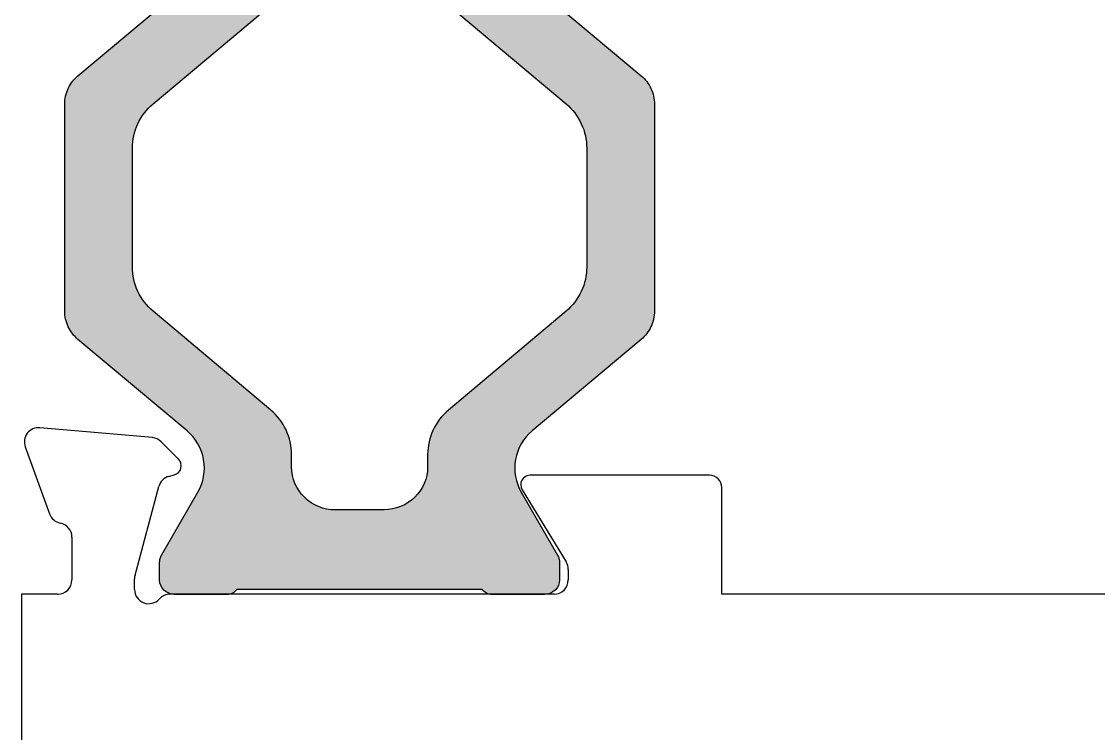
# Model space of a CAD drawing. Extents: x -22 to 360, y -93 to 44.
# Drawn here: x 14.138 to 15.015, y 19.917 to 20.496 of the extents above; entities that cross this region are included whole.
import ezdxf

# ---------------------------------------------------------------- set-up
doc = ezdxf.new("R2010")
doc.units = 0
doc.header["$MEASUREMENT"] = 0
doc.layers.get('0').update_dxf_attribs({"linetype": 'CONTINUOUS'})
doc.layers.add('FRAME', color=1, linetype='CONTINUOUS')
doc.layers.add('I-Strut', color=7, linetype='CONTINUOUS')

# ---------------------------------------------------------------- blocks, each defined once
blk = doc.blocks.new('3913-1_Frame_Tee_Bar_Component')
at = {"color": 0}
for p, q in [((1.70242, 0.91), (0.64784, 0.91)), ((1.70242, 0.88062), (1.70242, 0.91)), ((1.82233, 0.90703), (1.76775, 0.88714)), ((1.82239, 0.90703), (1.82233, 0.90703)), ((1.82993, 0.80348), (1.83794, 0.8951)), ((1.7489, 0.869), (1.71404, 0.869)), ((1.7063, 0.818), (1.71493, 0.818)), ((1.71793, 0.8176), (1.79013, 0.79826)), ((1.79834, 0.79004), (1.79952, 0.78566)), ((1.81248, 0.78218), (1.82657, 0.79627)), ((1.70242, 0.47639), (1.70242, 0.78906)), ((1.70242, 0.78906), (1.70242, 0.78906)), ((1.78747, 0.50237), (1.72866, 0.46647)), ((1.79925, 0.34977), (1.79925, 0.49576)), ((1.72261, 0.46477), (1.71404, 0.46477)), ((1.70242, -0.33977), (1.70242, 0.33977)), ((1.70242, 0.33977), (1.78925, 0.33977))]:
    blk.add_line(p, q, dxfattribs=at)
for centre, radius, start, end in [((1.82637, 0.89611), 0.01162, 355, 110), ((1.77172, 0.87622), 0.01162, 110, 169.09572), ((1.71404, 0.88062), 0.01162, 180, 270), ((1.7489, 0.88062), 0.01162, 270, 349.09572), ((1.7063, 0.80638), 0.01162, 90, 228.18969), ((1.71493, 0.8064), 0.0116, 75, 90), ((1.78712, 0.78704), 0.01162, 15, 75), ((1.81835, 0.80449), 0.01162, 315, 355), ((1.6908, 0.78906), 0.01162, 0, 48.18969), ((1.807, 0.78766), 0.00775, 195, 315), ((1.79151, 0.49576), 0.00775, 0, 121.4), ((1.71404, 0.47639), 0.01162, 180, 270), ((1.72261, 0.47639), 0.01162, 270, 301.4), ((1.78925, 0.34977), 0.01, 270, 0)]:
    blk.add_arc(centre, radius, start, end, dxfattribs=at)
blk = doc.blocks.new('24900_16mmX8.27mm_Std_I-Strut')
at = {"layer": 'I-Strut'}
h = blk.add_hatch(color=256, dxfattribs=at)
h.dxf.hatch_style = 1
h.paths.add_polyline_path([(0.10734, 0.46943, 0.109517), (0.09697, 0.4774, 0.109517), (0.0842, 0.48023), (-0.0842, 0.48023, 0.109517), (-0.09697, 0.4774, 0.109517), (-0.10734, 0.46943), (-0.1819, 0.38058, -0.176327), (-0.20522, 0.36711, -0.176327), (-0.23175, 0.37179), (-0.28289, 0.40132, 0.065544), (-0.28576, 0.4025, 0.065544), (-0.28883, 0.40291), (-0.3031, 0.40291, 0.198912), (-0.31151, 0.39943, 0.198912), (-0.31499, 0.39103), (-0.31499, 0.34801, 0.116434), (-0.31394, 0.34358, 0.116434), (-0.31102, 0.34008), (-0.31102, 0.14015, 0.116434), (-0.31394, 0.13665, 0.116434), (-0.31499, 0.13222), (-0.31499, 0.08921, 0.198912), (-0.31151, 0.08081, 0.198912), (-0.3031, 0.07733), (-0.28883, 0.07733, 0.065544), (-0.28576, 0.07773, 0.065544), (-0.28289, 0.07892), (-0.23175, 0.10845, -0.176327), (-0.20522, 0.11312, -0.176327), (-0.1819, 0.09966), (-0.10733, 0.01079, 0.109517), (-0.09696, 0.00283, 0.109517), (-0.08419, 0), (0.08419, 0, 0.109517), (0.09696, 0.00283, 0.109517), (0.10733, 0.01079), (0.18684, 0.10555, -0.176327), (0.20474, 0.11588, -0.176327), (0.22509, 0.11229), (0.28289, 0.07892, 0.065544), (0.28576, 0.07773, 0.065544), (0.28883, 0.07733), (0.3031, 0.07733, 0.198912), (0.31151, 0.08081, 0.198912), (0.31499, 0.08921), (0.31499, 0.13222, 0.116434), (0.31394, 0.13665, 0.116434), (0.31102, 0.14015), (0.31102, 0.34008, 0.116434), (0.31394, 0.34358, 0.116434), (0.31499, 0.34801), (0.31499, 0.39103, 0.198912), (0.31151, 0.39943, 0.198912), (0.3031, 0.40291), (0.28883, 0.40291, 0.065544), (0.28576, 0.4025, 0.065544), (0.28289, 0.40132), (0.22509, 0.36795, -0.176327), (0.20474, 0.36436, -0.176327), (0.18684, 0.37469)])
h.paths.add_polyline_path([(0.23592, 0.28499, 0.204351), (0.21114, 0.29556), (0.20102, 0.29556, -0.109519), (0.18106, 0.29999, -0.109518), (0.16483, 0.31244), (0.08445, 0.40823, 0.109518), (0.06823, 0.42068, 0.109518), (0.04826, 0.42511), (-0.04826, 0.42511, 0.109518), (-0.06823, 0.42068, 0.109518), (-0.08445, 0.40823), (-0.16483, 0.31244, -0.109518), (-0.18106, 0.29999, -0.109518), (-0.20102, 0.29556), (-0.21064, 0.29556, 0.200724), (-0.23592, 0.28499, 0.197102), (-0.24615, 0.26006), (-0.24615, 0.22068, 0.193485), (-0.23592, 0.19524, 0.204351), (-0.21114, 0.18467), (-0.20102, 0.18467, -0.109518), (-0.18106, 0.18024, -0.109518), (-0.16483, 0.16779), (-0.08445, 0.07199, 0.109518), (-0.06823, 0.05954, 0.109518), (-0.04826, 0.05512), (0.04826, 0.05512, 0.109518), (0.06823, 0.05954, 0.109518), (0.08445, 0.07199), (0.16483, 0.16779, -0.109518), (0.18106, 0.18024, -0.109518), (0.20102, 0.18467), (0.21064, 0.18466, 0.200724), (0.23592, 0.19524, 0.197102), (0.24615, 0.22017), (0.24615, 0.25955, 0.193485)], flags=16)
for points in [[(-0.0842, 0.48023), (0.0842, 0.48023, -0.109517), (0.09697, 0.4774, -0.109517), (0.10734, 0.46943), (0.18684, 0.37469, 0.176327), (0.20474, 0.36436, 0.176327), (0.22509, 0.36795), (0.28289, 0.40132, -0.065544), (0.28576, 0.4025, -0.065544), (0.28883, 0.40291), (0.3031, 0.40291, -0.198912), (0.31151, 0.39943, -0.198912), (0.31499, 0.39103), (0.31499, 0.34801, -0.116434), (0.31394, 0.34358, -0.116434), (0.31102, 0.34008), (0.31102, 0.14015, -0.116434), (0.31394, 0.13665, -0.116434), (0.31499, 0.13222), (0.31499, 0.08921, -0.198912), (0.31151, 0.08081, -0.198912), (0.3031, 0.07733), (0.28883, 0.07733, -0.065544), (0.28576, 0.07773, -0.065544), (0.28289, 0.07892), (0.22509, 0.11229, 0.176327), (0.20474, 0.11588, 0.176327), (0.18684, 0.10555), (0.10733, 0.01079, -0.109517), (0.09696, 0.00283, -0.109517), (0.08419, 0), (-0.08419, 0, -0.109517), (-0.09696, 0.00283, -0.109517), (-0.10733, 0.01079), (-0.1819, 0.09966, 0.176327), (-0.20522, 0.11312, 0.176327), (-0.23175, 0.10845), (-0.28289, 0.07892, -0.065544), (-0.28576, 0.07773, -0.065544), (-0.28883, 0.07733), (-0.3031, 0.07733, -0.198912), (-0.31151, 0.08081, -0.198667), (-0.31499, 0.0892), (-0.31499, 0.13222, -0.116434), (-0.31394, 0.13665, -0.116434), (-0.31102, 0.14015), (-0.31102, 0.34008, -0.116434), (-0.31394, 0.34358, -0.116434), (-0.31499, 0.34801), (-0.31499, 0.39103, -0.198912), (-0.31151, 0.39943, -0.198912), (-0.3031, 0.40291), (-0.28883, 0.40291, -0.065544), (-0.28576, 0.4025, -0.065544), (-0.28289, 0.40132), (-0.23175, 0.37179, 0.176327), (-0.20522, 0.36711, 0.176327), (-0.1819, 0.38058), (-0.10734, 0.46943, -0.109517), (-0.09697, 0.4774, -0.109517), (-0.0842, 0.48023, 1)], [(-0.04826, 0.42511), (0.04826, 0.42511, -0.109518), (0.06823, 0.42068, -0.109518), (0.08445, 0.40823), (0.16483, 0.31244, 0.109518), (0.18106, 0.29999, 0.109519), (0.20102, 0.29556), (0.21114, 0.29556, -0.204351), (0.23592, 0.28499, -0.189873), (0.24615, 0.26006), (0.24615, 0.22017, -0.197102), (0.23592, 0.19524, -0.197102), (0.21114, 0.18467), (0.20102, 0.18467, 0.109518), (0.18106, 0.18024, 0.109518), (0.16483, 0.16779), (0.08445, 0.07199, -0.109518), (0.06823, 0.05954, -0.109518), (0.04826, 0.05512), (-0.04826, 0.05512, -0.109518), (-0.06823, 0.05954, -0.109518), (-0.08445, 0.07199), (-0.16483, 0.16779, 0.109518), (-0.18106, 0.18024, 0.109518), (-0.20102, 0.18467), (-0.21114, 0.18467, -0.204351), (-0.23592, 0.19524, -0.189873), (-0.24615, 0.22017), (-0.24615, 0.26006, -0.197102), (-0.23592, 0.28499, -0.197102), (-0.21114, 0.29556), (-0.20102, 0.29556, 0.109518), (-0.18106, 0.29999, 0.109518), (-0.16483, 0.31244), (-0.08445, 0.40823, -0.109518), (-0.06823, 0.42068, -0.109518), (-0.04826, 0.42511, 0)]]:
    blk.add_lwpolyline(points, format="xyb", dxfattribs=at)
blk = doc.blocks.new('3913_Frame_Tee_Bar_Assembly')
for name, p in [('3913-1_Frame_Tee_Bar_Component', (0, 0)), ('24900_16mmX8.27mm_Std_I-Strut', (2.01721, 0.39461))]:
    blk.add_blockref(name, p)

msp = doc.modelspace()

# ---------------------------------------------------------------- block references
at = {"layer": 'FRAME', "rotation": 90}
msp.add_blockref('3913_Frame_Tee_Bar_Assembly', (15.04804, 18.32748), dxfattribs=at)

doc.saveas('drawing.dxf')
